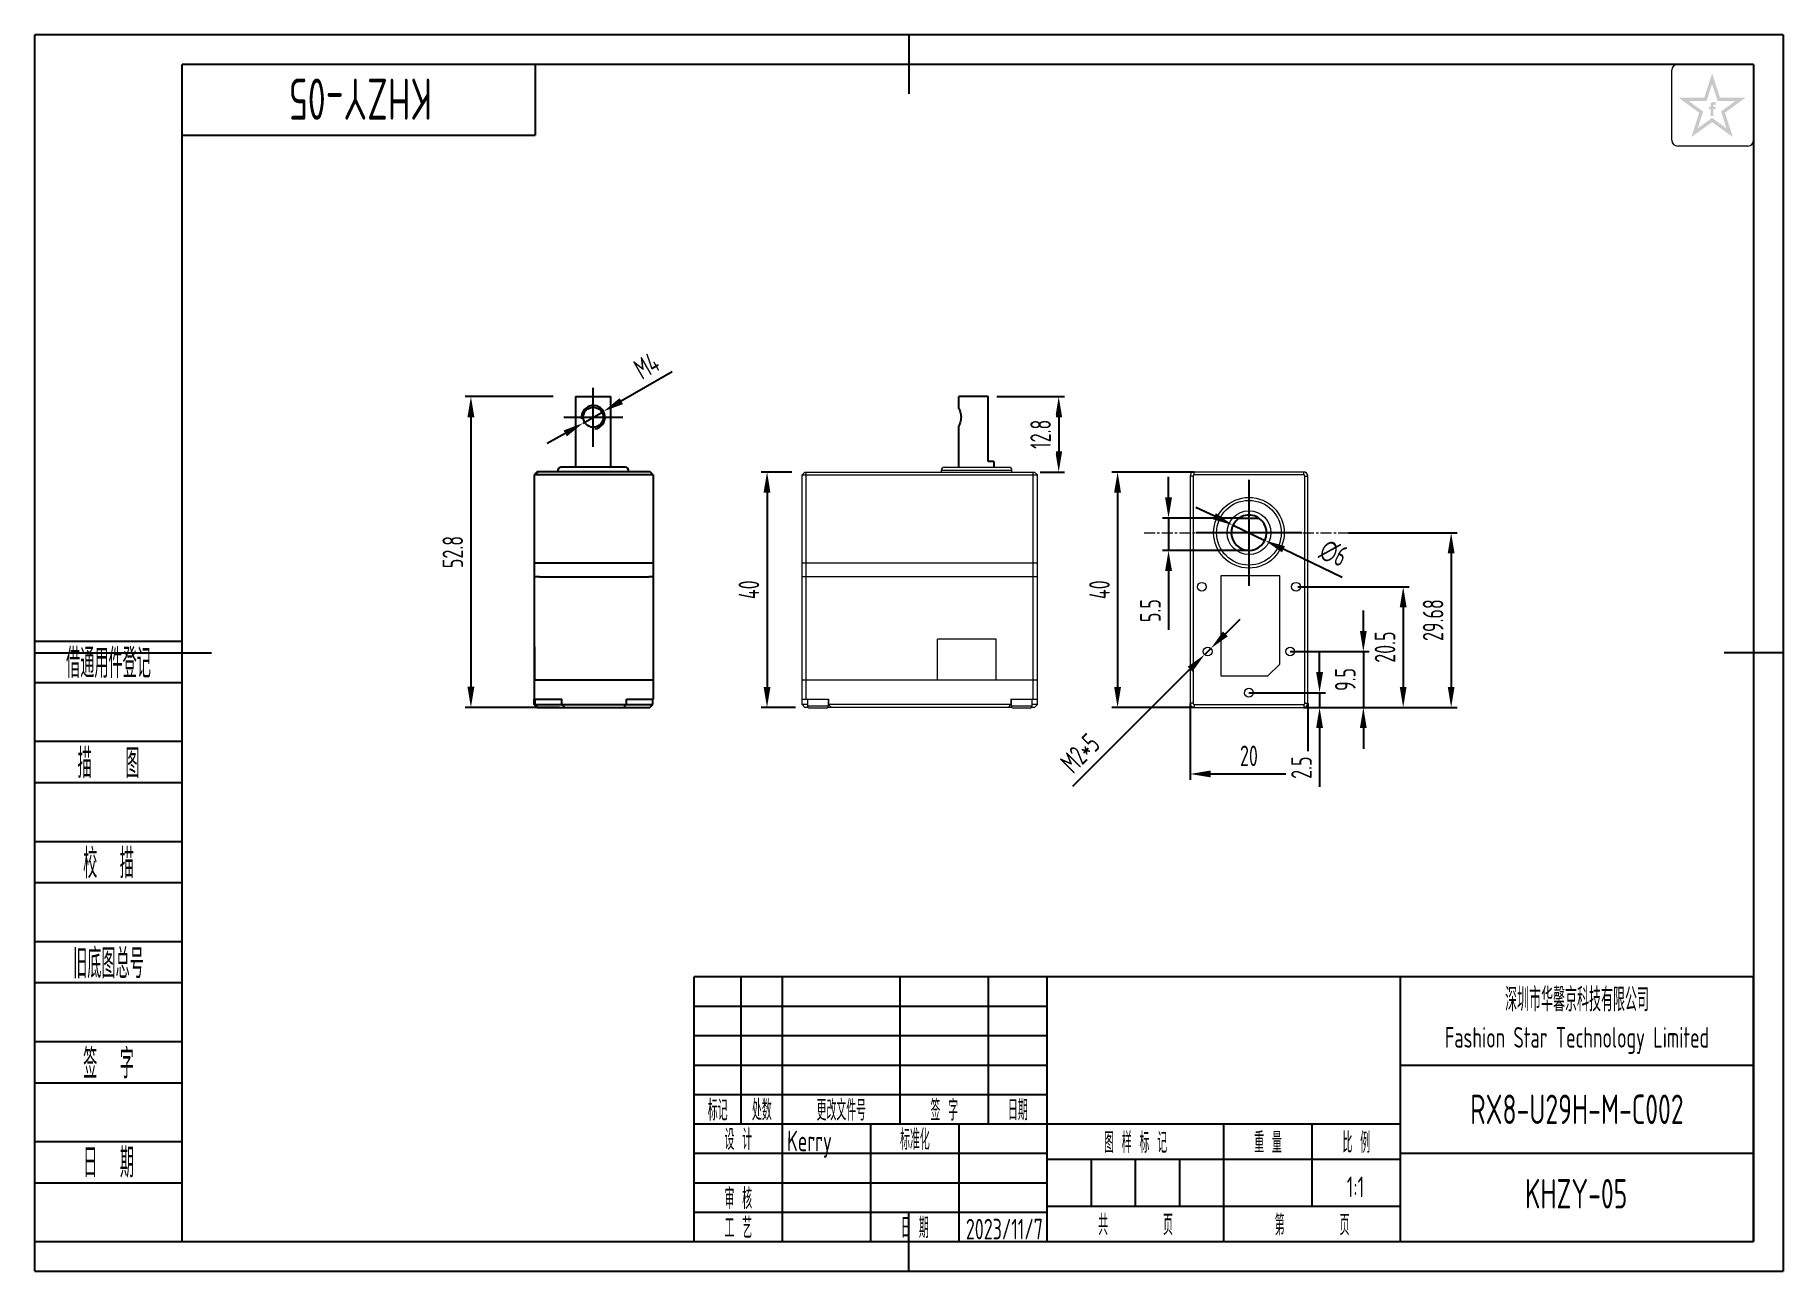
# Model space of a CAD drawing. Header units: inches. Extents: x -281 to 16, y 450 to 660.
import ezdxf
from ezdxf.enums import TextEntityAlignment as Align

# ---------------------------------------------------------------- set-up
doc = ezdxf.new("R2010")
doc.units = ezdxf.units.IN
doc.header["$MEASUREMENT"] = 0
doc.header["$PDMODE"] = 3
doc.header["$PDSIZE"] = 0.3125
doc.linetypes.add('CENTER', pattern=[0.6, 0.375, -0.075, 0.075, -0.075])
doc.linetypes.add('CENTER2', pattern=[28.575, 19.05, -3.175, 3.175, -3.175])
doc.layers.get('0').update_dxf_attribs({"linetype": 'CONTINUOUS'})
doc.layers.get('Defpoints').update_dxf_attribs({"linetype": 'CONTINUOUS'})
for name, color, linetype in [('02___PRT_ALL_AXES', 7, 'CONTINUOUS'), ('1轮廓实线层', 7, 'CONTINUOUS'), ('2细线层', 4, 'CONTINUOUS'), ('3中心线层', 1, 'CENTER2'), ('6文字层', 3, 'CONTINUOUS'), ('7标注层', 4, 'CONTINUOUS'), ('图框层', 7, 'CONTINUOUS')]:
    doc.layers.add(name, color=color, linetype=linetype)
doc.styles.add('PC_TEXTSTYLE', font='ISOCP.SHX', dxfattribs={"width": 0.707, "bigfont": 'GBCBIG.SHX'})
doc.styles.add('PC_TEXTSTYLE4', font='ISOCP.SHX', dxfattribs={"width": 0.707, "bigfont": 'GBCBIG.SHX'})
doc.dimstyles.new('GB_DIAMETER', dxfattribs={"dimtxt": 3.5, "dimasz": 3.5, "dimexe": 1, "dimexo": 0, "dimgap": 1.5, "dimtad": 1, "dimjust": 4, "dimdsep": 46, "dimtxsty": 'PC_TEXTSTYLE', "dimcen": 0, "dimclrd": 256, "dimclrt": 3, "dimadec": 0, "dimazin": 2, "dimtp": 0.1, "dimtm": 0.1, "dimtfac": 0.71, "dimtdec": 3, "dimtmove": 0, "dimatfit": 2, "dimfxl": 1, "dimtfill": 1, "dimarcsym": 0})
doc.dimstyles.new('GB_LINEAR', dxfattribs={"dimtxt": 3.5, "dimasz": 3.5, "dimexe": 1, "dimexo": 0, "dimgap": 1.5, "dimtad": 1, "dimdsep": 46, "dimtxsty": 'PC_TEXTSTYLE', "dimcen": 0, "dimclrd": 256, "dimclrt": 3, "dimadec": 0, "dimazin": 2, "dimtp": 0.1, "dimtm": 0.1, "dimtfac": 0.71, "dimtdec": 3, "dimtmove": 0, "dimatfit": 3, "dimfxl": 1, "dimtfill": 1, "dimarcsym": 0})

# ---------------------------------------------------------------- blocks, each defined once
blk = doc.blocks.new('SW_CENTERMARKSYMBOL_0')
at = {"color": 0, "linetype": 'Continuous', "lineweight": 18}
for p, q in [((0, 2.5), (0, 4)), ((-2.5, 0), (-4, 0)), ((0, 0), (-2.5, 0)), ((0, 0), (0, 2.5)), ((0, 0), (0, -2.5)), ((0, 0), (2.5, 0)), ((2.5, 0), (4, 0)), ((0, -2.5), (0, -4))]:
    blk.add_line(p, q, dxfattribs=at)
blk = doc.blocks.new('*D3')
at = {"layer": '7标注层', "lineweight": -2}
for p, q in [((-172.52, 602.98), (-181.16, 598.02)), ((-187.66, 594.28), (-184.19, 596.27)), ((-190.69, 592.54), (-193.73, 590.79))]:
    blk.add_line(p, q, dxfattribs=at)
at = {"layer": '7标注层'}
for points in [[(-181.45, 598.52), (-180.87, 597.51), (-184.19, 596.27)], [(-190.4, 592.03), (-190.98, 593.04), (-187.66, 594.28)]]:
    blk.add_solid(points, dxfattribs=at)
at = {"layer": 'Defpoints', "color": 0}
for p in [(-187.66, 594.28), (-184.19, 596.27)]:
    blk.add_point(p, dxfattribs=at)
at = {"layer": '7标注层', "color": 3, "insert": (-176.85, 604.04), "char_height": 3.5, "attachment_point": 5, "rotation": 29.8802, "style": 'PC_TEXTSTYLE', "bg_fill": 3, "box_fill_scale": 1.25, "bg_fill_color": 257, "bg_fill_transparency": 0}
blk.add_mtext('M4', dxfattribs=at)
blk = doc.blocks.new('*D5')
at = {"layer": '7标注层', "color": 0, "lineweight": -2}
for p, q in [((-152.18, 585.97), (-157.4, 585.97)), ((-151.54, 545.97), (-157.4, 545.97))]:
    blk.add_line(p, q, dxfattribs=at)
at = {"layer": '7标注层', "lineweight": -2}
blk.add_line((-156.4, 582.47), (-156.4, 549.47), dxfattribs=at)
at = {"layer": '7标注层'}
for points in [[(-155.82, 582.47), (-156.99, 582.47), (-156.4, 585.97)], [(-156.99, 549.47), (-155.82, 549.47), (-156.4, 545.97)]]:
    blk.add_solid(points, dxfattribs=at)
at = {"layer": 'Defpoints', "color": 0}
for p in [(-152.18, 585.97), (-156.4, 545.97), (-151.54, 545.97)]:
    blk.add_point(p, dxfattribs=at)
at = {"layer": '7标注层', "color": 3, "insert": (-159.48, 565.97), "char_height": 3.5, "attachment_point": 5, "rotation": 90, "style": 'PC_TEXTSTYLE', "bg_fill": 3, "box_fill_scale": 1.25, "bg_fill_color": 257, "bg_fill_transparency": 0}
blk.add_mtext('40', dxfattribs=at)
blk = doc.blocks.new('*D6')
at = {"layer": '7标注层', "color": 0, "lineweight": -2}
for p, q in [((-117.37, 598.78), (-105.84, 598.78)), ((-109.98, 585.97), (-105.84, 585.97))]:
    blk.add_line(p, q, dxfattribs=at)
at = {"layer": '7标注层', "lineweight": -2}
blk.add_line((-106.84, 595.28), (-106.84, 589.47), dxfattribs=at)
at = {"layer": '7标注层'}
for points in [[(-106.26, 595.28), (-107.43, 595.28), (-106.84, 598.78)], [(-107.43, 589.47), (-106.26, 589.47), (-106.84, 585.97)]]:
    blk.add_solid(points, dxfattribs=at)
at = {"layer": 'Defpoints', "color": 0}
for p in [(-117.37, 598.78), (-109.98, 585.97), (-106.84, 585.97)]:
    blk.add_point(p, dxfattribs=at)
at = {"layer": '7标注层', "color": 3, "insert": (-109.92, 592.38), "char_height": 3.5, "attachment_point": 5, "rotation": 90, "style": 'PC_TEXTSTYLE', "bg_fill": 3, "box_fill_scale": 1.25, "bg_fill_color": 257, "bg_fill_transparency": 0}
blk.add_mtext('12.8', dxfattribs=at)
blk = doc.blocks.new('*D7')
at = {"layer": '7标注层', "color": 0, "lineweight": -2}
for p, q in [((-192.74, 598.78), (-207.71, 598.78)), ((-191.67, 545.98), (-207.71, 545.98))]:
    blk.add_line(p, q, dxfattribs=at)
at = {"layer": '7标注层', "lineweight": -2}
blk.add_line((-206.71, 595.28), (-206.71, 549.48), dxfattribs=at)
at = {"layer": '7标注层'}
for points in [[(-206.13, 595.28), (-207.3, 595.28), (-206.71, 598.78)], [(-207.3, 549.48), (-206.13, 549.48), (-206.71, 545.98)]]:
    blk.add_solid(points, dxfattribs=at)
at = {"layer": 'Defpoints', "color": 0}
for p in [(-192.74, 598.78), (-206.71, 545.98), (-191.67, 545.98)]:
    blk.add_point(p, dxfattribs=at)
at = {"layer": '7标注层', "color": 3, "insert": (-209.79, 572.38), "char_height": 3.5, "attachment_point": 5, "rotation": 90, "style": 'PC_TEXTSTYLE', "bg_fill": 3, "box_fill_scale": 1.25, "bg_fill_color": 257, "bg_fill_transparency": 0}
blk.add_mtext('52.8', dxfattribs=at)
blk = doc.blocks.new('*D8')
at = {"layer": '7标注层', "color": 0, "lineweight": -2}
for p, q in [((-83.83, 585.97), (-97.84, 585.97)), ((-83.83, 545.97), (-97.84, 545.97))]:
    blk.add_line(p, q, dxfattribs=at)
at = {"layer": '7标注层', "lineweight": -2}
blk.add_line((-96.84, 582.47), (-96.84, 549.47), dxfattribs=at)
at = {"layer": '7标注层'}
for points in [[(-96.26, 582.47), (-97.43, 582.47), (-96.84, 585.97)], [(-97.43, 549.47), (-96.26, 549.47), (-96.84, 545.97)]]:
    blk.add_solid(points, dxfattribs=at)
at = {"layer": 'Defpoints', "color": 0}
for p in [(-83.83, 585.97), (-96.84, 545.97), (-83.83, 545.97)]:
    blk.add_point(p, dxfattribs=at)
at = {"layer": '7标注层', "color": 3, "insert": (-99.92, 565.97), "char_height": 3.5, "attachment_point": 5, "rotation": 90, "style": 'PC_TEXTSTYLE', "bg_fill": 3, "box_fill_scale": 1.25, "bg_fill_color": 257, "bg_fill_transparency": 0}
blk.add_mtext('40', dxfattribs=at)
blk = doc.blocks.new('*D9')
at = {"layer": '7标注层', "color": 0, "lineweight": -2}
for p, q in [((-84.53, 546.67), (-84.53, 533.67)), ((-64.53, 546.67), (-64.53, 533.67))]:
    blk.add_line(p, q, dxfattribs=at)
at = {"layer": '7标注层', "lineweight": -2}
blk.add_line((-81.03, 534.67), (-68.03, 534.67), dxfattribs=at)
at = {"layer": '7标注层'}
for points in [[(-81.03, 535.26), (-81.03, 534.09), (-84.53, 534.67)], [(-68.03, 534.09), (-68.03, 535.26), (-64.53, 534.67)]]:
    blk.add_solid(points, dxfattribs=at)
at = {"layer": 'Defpoints', "color": 0}
for p in [(-84.53, 546.67), (-64.53, 546.67), (-64.53, 534.67)]:
    blk.add_point(p, dxfattribs=at)
at = {"layer": '7标注层', "color": 3, "insert": (-74.53, 537.75), "char_height": 3.5, "attachment_point": 5, "style": 'PC_TEXTSTYLE', "bg_fill": 3, "box_fill_scale": 1.25, "bg_fill_color": 257, "bg_fill_transparency": 0}
blk.add_mtext('20', dxfattribs=at)
blk = doc.blocks.new('*D10')
at = {"layer": '7标注层', "lineweight": -2}
for p, q in [((-80.39, 578.45), (-83.55, 579.96)), ((-77.23, 576.94), (-71.82, 574.35)), ((-58.67, 568.06), (-68.66, 572.84))]:
    blk.add_line(p, q, dxfattribs=at)
at = {"layer": '7标注层'}
for points in [[(-80.64, 577.93), (-80.14, 578.98), (-77.23, 576.94)], [(-68.41, 573.37), (-68.92, 572.32), (-71.82, 574.35)]]:
    blk.add_solid(points, dxfattribs=at)
at = {"layer": 'Defpoints', "color": 0}
for p in [(-77.23, 576.94), (-71.82, 574.35)]:
    blk.add_point(p, dxfattribs=at)
at = {"layer": '7标注层', "color": 3, "insert": (-60.15, 572.18), "char_height": 3.5, "attachment_point": 5, "rotation": 334.4402, "style": 'PC_TEXTSTYLE', "bg_fill": 3, "box_fill_scale": 1.25, "bg_fill_color": 257, "bg_fill_transparency": 0}
blk.add_mtext('∅6', dxfattribs=at)
blk = doc.blocks.new('*D11')
at = {"layer": '7标注层', "lineweight": -2}
for p, q in [((-62.53, 551.97), (-62.53, 555.47)), ((-62.53, 548.47), (-62.53, 545.97)), ((-62.53, 542.47), (-62.53, 532.51))]:
    blk.add_line(p, q, dxfattribs=at)
at = {"layer": '7标注层', "color": 0, "lineweight": -2}
for p, q in [((-74.53, 548.47), (-61.53, 548.47)), ((-65.23, 545.97), (-61.53, 545.97))]:
    blk.add_line(p, q, dxfattribs=at)
at = {"layer": '7标注层'}
for points in [[(-63.11, 551.97), (-61.94, 551.97), (-62.53, 548.47)], [(-61.94, 542.47), (-63.11, 542.47), (-62.53, 545.97)]]:
    blk.add_solid(points, dxfattribs=at)
at = {"layer": 'Defpoints', "color": 0}
for p in [(-74.53, 548.47), (-65.23, 545.97), (-62.53, 545.97)]:
    blk.add_point(p, dxfattribs=at)
at = {"layer": '7标注层', "color": 3, "insert": (-65.6, 535.74), "char_height": 3.5, "attachment_point": 5, "rotation": 90, "style": 'PC_TEXTSTYLE', "bg_fill": 3, "box_fill_scale": 1.25, "bg_fill_color": 257, "bg_fill_transparency": 0}
blk.add_mtext('2.5', dxfattribs=at)
blk = doc.blocks.new('*D12')
at = {"layer": '7标注层', "lineweight": -2}
for p, q in [((-55.09, 558.97), (-55.09, 562.47)), ((-55.09, 555.47), (-55.09, 545.97)), ((-55.09, 542.47), (-55.09, 538.97))]:
    blk.add_line(p, q, dxfattribs=at)
at = {"layer": '7标注层', "color": 0, "lineweight": -2}
for p, q in [((-67.53, 555.47), (-54.09, 555.47)), ((-61.53, 545.97), (-54.09, 545.97))]:
    blk.add_line(p, q, dxfattribs=at)
at = {"layer": '7标注层'}
for points in [[(-55.67, 558.97), (-54.51, 558.97), (-55.09, 555.47)], [(-54.51, 542.47), (-55.67, 542.47), (-55.09, 545.97)]]:
    blk.add_solid(points, dxfattribs=at)
at = {"layer": 'Defpoints', "color": 0}
for p in [(-67.53, 555.47), (-61.53, 545.97), (-55.09, 545.97)]:
    blk.add_point(p, dxfattribs=at)
at = {"layer": '7标注层', "color": 3, "insert": (-58.16, 550.72), "char_height": 3.5, "attachment_point": 5, "rotation": 90, "style": 'PC_TEXTSTYLE', "bg_fill": 3, "box_fill_scale": 1.25, "bg_fill_color": 257, "bg_fill_transparency": 0}
blk.add_mtext('9.5', dxfattribs=at)
blk = doc.blocks.new('*D13')
at = {"layer": '7标注层', "color": 0, "lineweight": -2}
for p, q in [((-66.24, 566.47), (-47.32, 566.47)), ((-54.05, 545.97), (-47.32, 545.97))]:
    blk.add_line(p, q, dxfattribs=at)
at = {"layer": '7标注层', "lineweight": -2}
blk.add_line((-48.32, 562.97), (-48.32, 549.47), dxfattribs=at)
at = {"layer": '7标注层'}
for points in [[(-47.74, 562.97), (-48.9, 562.97), (-48.32, 566.47)], [(-48.9, 549.47), (-47.74, 549.47), (-48.32, 545.97)]]:
    blk.add_solid(points, dxfattribs=at)
at = {"layer": 'Defpoints', "color": 0}
for p in [(-66.24, 566.47), (-54.05, 545.97), (-48.32, 545.97)]:
    blk.add_point(p, dxfattribs=at)
at = {"layer": '7标注层', "color": 3, "insert": (-51.4, 556.22), "char_height": 3.5, "attachment_point": 5, "rotation": 90, "style": 'PC_TEXTSTYLE', "bg_fill": 3, "box_fill_scale": 1.25, "bg_fill_color": 257, "bg_fill_transparency": 0}
blk.add_mtext('20.5', dxfattribs=at)
blk = doc.blocks.new('*D14')
at = {"layer": '7标注层', "color": 0, "lineweight": -2}
for p, q in [((-57.61, 575.65), (-39.17, 575.65)), ((-47.32, 545.97), (-39.17, 545.97))]:
    blk.add_line(p, q, dxfattribs=at)
at = {"layer": '7标注层', "lineweight": -2}
blk.add_line((-40.17, 572.15), (-40.17, 549.47), dxfattribs=at)
at = {"layer": '7标注层'}
for points in [[(-39.59, 572.15), (-40.75, 572.15), (-40.17, 575.65)], [(-40.75, 549.47), (-39.59, 549.47), (-40.17, 545.97)]]:
    blk.add_solid(points, dxfattribs=at)
at = {"layer": 'Defpoints', "color": 0}
for p in [(-57.61, 575.65), (-47.32, 545.97), (-40.17, 545.97)]:
    blk.add_point(p, dxfattribs=at)
at = {"layer": '7标注层', "color": 3, "insert": (-43.24, 560.81), "char_height": 3.5, "attachment_point": 5, "rotation": 90, "style": 'PC_TEXTSTYLE', "bg_fill": 3, "box_fill_scale": 1.25, "bg_fill_color": 257, "bg_fill_transparency": 0}
blk.add_mtext('29.68', dxfattribs=at)
blk = doc.blocks.new('ZwmFrameMain_A4^_^无分区图框^_^landscape')
at = {"layer": '1轮廓实线层'}
for p, q in [((123.5, 205), (123.5, 195)), ((0, 0), (0, 200)), ((267, 200), (0, 200)), ((267, 200), (267, 0)), ((-25, 100), (5, 100)), ((272, 100), (262, 100)), ((123.5, -5), (123.5, 5)), ((0, 0), (267, 0))]:
    blk.add_line(p, q, dxfattribs=at)
at = {"layer": '2细线层'}
for p, q in [((-25, -5), (-25, 205)), ((272, 205), (-25, 205)), ((272, 205), (272, -5)), ((-25, -5), (272, -5))]:
    blk.add_line(p, q, dxfattribs=at)
blk = doc.blocks.new('ZwmFrameMain_标题栏1')
at = {"layer": '1轮廓实线层'}
for p, q in [((-180, 0), (-180, 45)), ((0, 45), (-180, 45)), ((-172, 20), (-172, 45)), ((-165, 20), (-165, 45)), ((-145, 20), (-145, 45)), ((-130, 20), (-130, 45)), ((-120, 0), (-120, 45)), ((0, 0), (0, 45)), ((-60, 30), (0, 30)), ((-180, 20), (-60, 20)), ((-165, 0), (-165, 20)), ((-150, 0), (-150, 20)), ((-135, 0), (-135, 20)), ((-60, 15), (0, 15)), ((-180, 0), (0, 0))]:
    blk.add_line(p, q, dxfattribs=at)
at = {"layer": '1轮廓实线层', "color": 7}
for p, q in [((-60, 0), (-60, 45)), ((-180, 25), (-120, 25))]:
    blk.add_line(p, q, dxfattribs=at)
at = {"layer": '2细线层'}
for p, q in [((-180, 40), (-120, 40)), ((-180, 35), (-120, 35)), ((-180, 30), (-120, 30)), ((-90, 0), (-90, 20)), ((-75, 6), (-75, 20)), ((-180, 15), (-120, 15)), ((-120, 14), (-60, 14)), ((-112.5, 6), (-112.5, 14)), ((-105, 6), (-105, 14)), ((-97.5, 6), (-97.5, 14)), ((-180, 10), (-120, 10)), ((-120, 6), (-60, 6)), ((-180, 5), (-120, 5))]:
    blk.add_line(p, q, dxfattribs=at)
at = {"layer": '6文字层', "style": 'PC_TEXTSTYLE', "width": 0.667}
for s, p in [('标记', (-176, 22.5)), ('处数', (-168.5, 22.5)), (' 更改文件号 ', (-155, 22.5)), (' 签 字 ', (-137.5, 22.5)), (' 日期 ', (-125, 22.5)), (' 设 计 ', (-172.5, 17.51)), (' 标准化 ', (-142.5, 17.51)), (' 图 样 标 记 ', (-105, 17)), (' 重 量 ', (-82.5, 17)), (' 比 例 ', (-67.5, 17)), (' 审 核 ', (-172.5, 7.5)), (' 工 艺 ', (-172.5, 2.5)), (' 日 期 ', (-142.5, 2.5)), ('共       页', (-105, 3)), ('第       页', (-75, 3))]:
    blk.add_text(s, height=3.5, dxfattribs=at).set_placement(p, align=Align.MIDDLE)
at = {"layer": '6文字层', "style": 'PC_TEXTSTYLE', "flags": 8}
for tag, height, width, p, p2 in [('企业名称', 5, 3.445461, (-54.29, 34.82), (-5.27, 34.82)), ('产品名称或材料标记', 7, 1.034456, (-113.46, 28.64), (-66.42, 28.64)), ('图样名称', 5, 3.480264, (-54.79, 19.98), (-5.27, 19.98)), ('标准化', 3.5, 1.756036, (-133.83, 15.37), (-120.75, 15.37)), ('审核', 3.5, 2.723972, (-163.99, 5.37), (-150.63, 5.37)), ('重量', 3.5, 2.448074, (-88.46, 7.54), (-76.55, 7.54)), ('比例', 3.5, 2.367734, (-73.35, 7.54), (-61.93, 7.54)), ('图样代号', 5, 3.489916, (-54.79, 5.63), (-5.52, 5.63)), ('工艺', 3.5, 2.851598, (-164.21, 0.37), (-150.89, 0.37)), ('日期', 3.5, 2.733185, (-133.83, 0.37), (-120.75, 0.37)), ('共几页', 3.5, 0.953151, (-108.58, 1.48), (-101.56, 1.48))]:
    blk.add_attdef(tag, text='', height=height, dxfattribs=dict(at, width=width)).set_placement(p, p2, align=Align.FIT)
at = {"layer": '6文字层', "style": 'PC_TEXTSTYLE', "width": 9.901758, "flags": 8}
blk.add_attdef('设计', text='', height=3.5, rotation=359.5768, dxfattribs=at).set_placement((-164.23, 15.37), (-150.37, 15.27), align=Align.FIT)
at = {"layer": '6文字层', "color": 3, "style": 'PC_TEXTSTYLE', "width": 0.96618, "flags": 8}
blk.add_attdef('第几页', text='', height=3.5, dxfattribs=at).set_placement((-78.29, 1.5), (-71.16, 1.5), align=Align.FIT)
at = {"layer": '6文字层', "color": 0, "style": 'PC_TEXTSTYLE', "width": 0.715273, "flags": 8}
blk.add_attdef('图纸张数', text='', height=3.5, dxfattribs=at).set_placement((-2.66, -3.87), (4.46, -3.87), align=Align.FIT)
blk = doc.blocks.new('ZwmFrameMain_图样代号')
at = {"layer": '2细线层', "linetype": 'Continuous'}
for p in [(60, 0), (0, -12)]:
    blk.add_line(p, (60, -12), dxfattribs=at)
at = {"layer": '6文字层', "style": 'PC_TEXTSTYLE', "width": 2.827942}
blk.add_attdef('图样代号', text='', height=7, rotation=180, dxfattribs=at).set_placement((58.24, -2.4), (2.35, -2.4), align=Align.FIT)
blk = doc.blocks.new('ZwmFrameMain_附加栏')
at = {"layer": '2细线层'}
for p, q in [((-25, 102), (0, 102)), ((-25, 95), (0, 95)), ((-25, 85), (0, 85)), ((-25, 78), (0, 78)), ((-25, 68), (0, 68)), ((-25, 61), (0, 61)), ((-25, 51), (0, 51)), ((-25, 44), (0, 44)), ((-25, 34), (0, 34)), ((-25, 27), (0, 27)), ((-25, 17), (0, 17)), ((-25, 10), (0, 10)), ((-25, 0), (0, 0))]:
    blk.add_line(p, q, dxfattribs=at)
at = {"layer": '6文字层', "color": 3, "style": 'PC_TEXTSTYLE'}
for s, width, p in [('借通用件登记', 0.667, (-12.5, 98.5)), ('描   图', 0.6667, (-12.5, 81.5)), ('校  描', 0.667, (-12.5, 64.5)), ('旧底图总号', 0.667, (-12.5, 47.5)), ('签  字', 0.667, (-12.5, 30.5)), ('日  期', 0.667, (-12.49, 13.6))]:
    blk.add_text(s, height=5, dxfattribs=dict(at, width=width)).set_placement(p, align=Align.MIDDLE)
at = {"layer": '6文字层', "style": 'PC_TEXTSTYLE'}
for tag, width, p, p2 in [('借通用件登记', 0.671328, (-23.44, 86.36), (-1.25, 86.36)), ('描图', 2.120922, (-23.44, 69.36), (-1.25, 69.36)), ('校图', 2.149976, (-23.75, 52.06), (-1.25, 52.06)), ('旧底图总号', 0.761452, (-22.84, 35.67), (-1.86, 35.67)), ('签字', 2.026939, (-23.14, 18.37), (-1.56, 18.37)), ('日期', 1.89999, (-22.84, 1.37), (-2.17, 1.37))]:
    blk.add_attdef(tag, text='', height=5, dxfattribs=dict(at, width=width)).set_placement(p, p2, align=Align.FIT)
blk = doc.blocks.new('*D19')
at = {"layer": '7标注层', "lineweight": -2}
for p, q in [((-88.19, 581.65), (-88.19, 585.15)), ((-88.19, 578.15), (-88.19, 572.65)), ((-88.19, 569.15), (-88.19, 559.18))]:
    blk.add_line(p, q, dxfattribs=at)
at = {"layer": '7标注层', "color": 0, "lineweight": -2}
for p, q in [((-76.19, 578.15), (-89.19, 578.15)), ((-74.53, 572.65), (-89.19, 572.65))]:
    blk.add_line(p, q, dxfattribs=at)
at = {"layer": '7标注层'}
for points in [[(-88.77, 581.65), (-87.6, 581.65), (-88.19, 578.15)], [(-87.6, 569.15), (-88.77, 569.15), (-88.19, 572.65)]]:
    blk.add_solid(points, dxfattribs=at)
at = {"layer": 'Defpoints', "color": 0}
for p in [(-76.19, 578.15), (-88.19, 572.65), (-74.53, 572.65)]:
    blk.add_point(p, dxfattribs=at)
at = {"layer": '7标注层', "color": 3, "insert": (-91.26, 562.42), "char_height": 3.5, "attachment_point": 5, "rotation": 90, "style": 'PC_TEXTSTYLE', "bg_fill": 3, "box_fill_scale": 1.25, "bg_fill_color": 257, "bg_fill_transparency": 0}
blk.add_mtext('5.5', dxfattribs=at)
blk = doc.blocks.new('*D20')
at = {"layer": '7标注层', "lineweight": -2}
for p, q in [((-78.52, 558.48), (-76.04, 560.95)), ((-81, 556), (-82.06, 554.94)), ((-104.47, 532.59), (-84.54, 552.47))]:
    blk.add_line(p, q, dxfattribs=at)
at = {"layer": '7标注层'}
for points in [[(-78.93, 558.89), (-78.11, 558.06), (-81, 556)], [(-84.12, 552.06), (-84.95, 552.89), (-82.06, 554.94)]]:
    blk.add_solid(points, dxfattribs=at)
at = {"layer": 'Defpoints', "color": 0}
for p in [(-81, 556), (-82.06, 554.94)]:
    blk.add_point(p, dxfattribs=at)
at = {"layer": '7标注层', "color": 3, "insert": (-103.21, 538.19), "char_height": 3.5, "attachment_point": 5, "rotation": 44.9257, "style": 'PC_TEXTSTYLE', "bg_fill": 3, "box_fill_scale": 1.25, "bg_fill_color": 257, "bg_fill_transparency": 0}
blk.add_mtext('M2*5', dxfattribs=at)

msp = doc.modelspace()

# ---------------------------------------------------------------- hatches: boundary and pattern name
at = {"layer": '6文字层', "lineweight": 5}
h = msp.add_hatch(color=2, dxfattribs=at)
edge = h.paths.add_edge_path(flags=0)
edge.add_line((4.39, 647.642), (4.786, 647.642))
edge.add_line((4.786, 647.642), (4.786, 648.068))
edge.add_line((4.786, 648.068), (4.394, 648.068))
edge.add_line((4.394, 648.068), (4.394, 648.277))
edge.add_spline(control_points=[(4.394, 648.277), (4.394, 648.301), (4.393, 648.398), (4.582, 648.368), (4.7, 648.35), (4.767, 648.333), (4.795, 648.326)], knot_values=[0, 0, 0, 0, 1.4943482, 5.8188355, 8.4876202, 10.3632598, 10.3632598, 10.3632598, 10.3632598], degree=3, periodic=0)
edge.add_line((4.795, 648.326), (4.795, 648.762))
edge.add_spline(control_points=[(4.795, 648.762), (4.723, 648.779), (4.55, 648.82), (4.302, 648.842), (4.073, 648.738), (3.957, 648.593), (3.938, 648.483), (3.933, 648.452)], knot_values=[0, 0, 0, 0, 4.9341397, 11.9452686, 16.0265909, 21.3569295, 23.4510995, 23.4510995, 23.4510995, 23.4510995], degree=3, periodic=0)
edge.add_line((3.933, 648.452), (3.933, 648.068))
edge.add_line((3.933, 648.068), (3.646, 648.068))
edge.add_line((3.646, 648.068), (3.646, 647.642))
edge.add_line((3.646, 647.642), (3.935, 647.642))
edge.add_line((3.935, 647.642), (3.935, 646.452))
edge.add_line((3.935, 646.452), (4.39, 646.452))
edge.add_line((4.39, 646.452), (4.39, 647.642))
h.paths.add_polyline_path([(9.846, 649.556), (5.506, 649.556), (4.166, 653.697), (2.826, 649.556), (-1.514, 649.556), (1.98, 647.009), (0.64, 642.88), (4.166, 645.404), (7.692, 642.88), (6.352, 647.009)])
h.paths.add_polyline_path([(5.679, 647.22), (6.612, 644.347), (4.166, 646.137), (1.72, 644.347), (2.652, 647.22), (0.199, 649.009), (3.23, 649.009), (4.166, 651.897), (5.101, 649.009), (8.133, 649.009)], flags=16)

# ---------------------------------------------------------------- linework, layer by layer
at = {"color": 7, "linetype": 'Continuous', "lineweight": 25}
for p, q in [((-188.925, 598.777), (-188.925, 586.777)), ((-188.925, 598.777), (-182.925, 598.777)), ((-182.925, 586.777), (-182.925, 598.777)), ((-123.842, 596.757), (-123.842, 598.777)), ((-118.842, 598.777), (-123.842, 598.777)), ((-118.842, 587.777), (-118.842, 598.777)), ((-123.842, 586.777), (-123.842, 593.789)), ((-195.483, 585.977), (-195.986, 585.474)), ((-195.774, 585.477), (-195.983, 585.477)), ((-195.983, 585.477), (-195.983, 570.477)), ((-195.774, 585.477), (-195.274, 585.977)), ((-195.274, 585.977), (-195.483, 585.977)), ((-195.073, 585.977), (-195.274, 585.977)), ((-176.473, 585.977), (-195.073, 585.977)), ((-176.47, 585.477), (-195.07, 585.477)), ((-191.931, 586.277), (-191.931, 585.977)), ((-185.901, 586.777), (-191.431, 586.777)), ((-180.431, 586.777), (-185.901, 586.777)), ((-179.931, 585.977), (-179.931, 586.277)), ((-176.274, 585.977), (-176.473, 585.977)), ((-175.772, 585.474), (-176.274, 585.977)), ((-175.774, 585.477), (-175.774, 570.477)), ((-117.842, 587.777), (-118.842, 587.777)), ((-117.842, 587.777), (-117.842, 586.777)), ((-76.186, 578.149), (-72.869, 578.149)), ((-195.983, 570.477), (-195.983, 568.177)), ((-195.774, 570.477), (-195.983, 570.477)), ((-195.07, 570.477), (-195.774, 570.477)), ((-176.47, 570.477), (-195.07, 570.477)), ((-175.774, 570.477), (-176.47, 570.477)), ((-175.774, 570.477), (-175.774, 568.177)), ((-195.983, 568.177), (-195.983, 550.677)), ((-195.774, 568.177), (-195.983, 568.177)), ((-195.07, 568.177), (-195.774, 568.177)), ((-195.07, 568.177), (-176.47, 568.177)), ((-175.774, 568.177), (-176.47, 568.177)), ((-175.774, 568.177), (-175.774, 550.677)), ((-195.895, 556.277), (-195.949, 556.277)), ((-195.949, 556.277), (-195.949, 550.677)), ((-195.895, 556.277), (-195.895, 550.677)), ((-195.983, 550.677), (-195.949, 550.677)), ((-195.983, 550.677), (-195.983, 547.377)), ((-195.774, 550.677), (-195.983, 550.677)), ((-195.895, 550.677), (-195.774, 550.677)), ((-195.774, 550.677), (-195.07, 550.677)), ((-195.07, 550.677), (-176.47, 550.677)), ((-176.47, 550.677), (-175.774, 550.677)), ((-175.774, 550.677), (-175.774, 547.377)), ((-195.983, 547.377), (-195.963, 547.377)), ((-195.963, 546.477), (-195.963, 547.377)), ((-195.795, 546.477), (-195.795, 547.377)), ((-195.795, 547.377), (-195.774, 547.377)), ((-195.774, 547.377), (-195.07, 547.377)), ((-195.07, 547.377), (-191.27, 547.377)), ((-191.27, 546.477), (-191.27, 547.377)), ((-180.27, 547.377), (-176.47, 547.377)), ((-180.27, 546.477), (-180.27, 547.377)), ((-176.47, 547.377), (-175.774, 547.377)), ((-175.795, 546.477), (-175.795, 547.377)), ((-195.963, 546.477), (-195.795, 546.477)), ((-195.46, 545.977), (-195.963, 546.477)), ((-195.795, 546.477), (-195.297, 545.977)), ((-195.795, 546.477), (-193.795, 546.477)), ((-195.46, 545.977), (-195.297, 545.977)), ((-195.297, 545.977), (-193.797, 545.977)), ((-191.281, 546.477), (-191.27, 546.477)), ((-191.27, 546.477), (-180.27, 546.477)), ((-190.773, 545.977), (-191.27, 546.477)), ((-190.781, 545.977), (-190.773, 545.977)), ((-190.773, 545.977), (-180.773, 545.977)), ((-180.27, 546.477), (-180.773, 545.977)), ((-177.798, 545.977), (-176.298, 545.977)), ((-177.795, 546.477), (-175.795, 546.477)), ((-176.298, 545.977), (-175.795, 546.477))]:
    msp.add_line(p, q, dxfattribs=at)
at = {"color": 7, "lineweight": 0}
for p, q in [((-149.958, 585.974), (-150.458, 585.474)), ((-150.458, 585.474), (-110.458, 585.474)), ((-150.458, 546.474), (-150.458, 585.474)), ((-149.958, 585.974), (-110.958, 585.974)), ((-149.758, 547.374), (-149.758, 585.974)), ((-126.783, 586.274), (-114.783, 586.274)), ((-126.783, 585.974), (-126.783, 586.274)), ((-126.283, 586.774), (-115.283, 586.774)), ((-114.783, 585.974), (-114.783, 586.274)), ((-111.158, 547.374), (-111.158, 585.974)), ((-110.958, 585.974), (-110.458, 585.474)), ((-110.458, 546.474), (-110.458, 585.474)), ((-84.027, 585.274), (-84.527, 585.274)), ((-84.527, 585.274), (-84.527, 546.674)), ((-84.027, 585.274), (-84.027, 546.674)), ((-65.227, 585.974), (-83.827, 585.974)), ((-83.827, 585.474), (-83.827, 585.974)), ((-65.227, 585.474), (-83.827, 585.474)), ((-65.227, 585.474), (-65.227, 585.974)), ((-65.027, 585.274), (-64.527, 585.274)), ((-65.027, 546.674), (-65.027, 585.274)), ((-64.527, 546.674), (-64.527, 585.274)), ((-110.458, 570.474), (-150.458, 570.474)), ((-110.458, 568.174), (-150.458, 568.174)), ((-127.461, 556.274), (-127.461, 557.574)), ((-117.461, 557.574), (-127.461, 557.574)), ((-127.461, 550.674), (-127.461, 556.274)), ((-117.461, 556.274), (-117.461, 557.574)), ((-117.461, 550.674), (-117.461, 556.274)), ((-150.458, 550.674), (-110.458, 550.674)), ((-150.458, 547.374), (-145.958, 547.374)), ((-145.958, 547.374), (-145.958, 546.474)), ((-114.958, 547.374), (-114.958, 546.474)), ((-114.958, 547.374), (-110.458, 547.374)), ((-84.027, 546.674), (-84.527, 546.674)), ((-65.027, 546.674), (-64.527, 546.674)), ((-149.508, 546.474), (-150.458, 546.474)), ((-149.958, 545.974), (-150.458, 546.474)), ((-149.427, 545.974), (-149.958, 545.974)), ((-146.008, 546.174), (-149.508, 546.174)), ((-146.308, 545.874), (-149.208, 545.874)), ((-114.827, 545.974), (-146.089, 545.974)), ((-114.908, 546.474), (-146.008, 546.474)), ((-145.958, 546.474), (-145.458, 545.974)), ((-115.458, 545.974), (-114.958, 546.474)), ((-111.408, 546.174), (-114.908, 546.174)), ((-111.708, 545.874), (-114.608, 545.874)), ((-110.958, 545.974), (-111.489, 545.974)), ((-110.458, 546.474), (-111.408, 546.474)), ((-110.458, 546.474), (-110.958, 545.974)), ((-83.827, 546.474), (-83.827, 545.974)), ((-83.827, 546.474), (-65.227, 546.474)), ((-83.827, 545.974), (-65.227, 545.974)), ((-65.227, 546.474), (-65.227, 545.974))]:
    msp.add_line(p, q, dxfattribs=at)
at = {"color": 7, "linetype": 'Continuous', "lineweight": 0}
for p, q in [((-79.305, 568.341), (-79.305, 551.341)), ((-69.305, 568.341), (-79.305, 568.341)), ((-69.305, 553.341), (-69.305, 568.341)), ((-69.305, 553.341), (-71.305, 551.341)), ((-79.305, 551.341), (-71.305, 551.341))]:
    msp.add_line(p, q, dxfattribs=at)
msp.add_circle((-185.925, 595.277), 1.7)
at = {"color": 7, "lineweight": 0}
for centre, radius in [((-74.527, 575.649), 6), ((-74.527, 575.649), 5.5), ((-74.527, 575.649), 3.719), ((-82.527, 566.474), 0.75), ((-66.527, 566.474), 0.75), ((-81.527, 555.474), 0.75), ((-67.527, 555.474), 0.75), ((-74.527, 548.474), 0.75)]:
    msp.add_circle(centre, radius, dxfattribs=at)
at = {"color": 7, "linetype": 'Continuous', "lineweight": 25}
for centre, radius, start, end in [((-191.431, 586.277), 0.5, 90, 180), ((-180.431, 586.277), 0.5, 0, 90), ((-74.527, 575.649), 3, 138.18969, 41.81031), ((-74.527, 575.649), 3, 41.81031, 138.18969)]:
    msp.add_arc(centre, radius, start, end, dxfattribs=at)
at = {"color": 7, "lineweight": 0}
for centre, radius, start, end in [((-126.283, 586.274), 0.5, 90, 180), ((-115.283, 586.274), 0.5, 0, 90), ((-83.827, 585.274), 0.7, 90, 180), ((-83.827, 585.274), 0.2, 90, 180), ((-65.227, 585.274), 0.7, 0, 90), ((-65.227, 585.274), 0.2, 0, 90), ((-83.827, 546.674), 0.7, 180, 270), ((-83.827, 546.674), 0.2, 180, 270), ((-65.227, 546.674), 0.2, 270, 0), ((-65.227, 546.674), 0.7, 270, 0), ((-149.208, 546.174), 0.3, 180, 270), ((-146.308, 546.174), 0.3, 270, 0), ((-114.608, 546.174), 0.3, 180, 270), ((-111.708, 546.174), 0.3, 270, 0)]:
    msp.add_arc(centre, radius, start, end, dxfattribs=at)
at = {"color": 7, "linetype": 'Continuous', "lineweight": 25}
for points, knots in [([(-123.833, 596.757), (-123.835, 596.762), (-123.842, 596.776), (-123.777, 596.644), (-123.661, 596.383), (-123.524, 595.986), (-123.448, 595.585), (-123.442, 595.342), (-123.441, 595.277)], [0, 0, 0, 0, 0.0896251, 0.2791734, 0.4769546, 0.6944696, 0.9183125, 1, 1, 1, 1]), ([(-123.441, 595.277), (-123.449, 595.12), (-123.466, 594.808), (-123.583, 594.384), (-123.716, 594.038), (-123.826, 593.81), (-123.833, 593.795), (-123.836, 593.789)], [0, 0, 0, 0, 0.19592909, 0.39120576, 0.60262312, 0.8280407, 1, 1, 1, 1]), ([(-195.07, 585.477), (-195.253, 585.477), (-195.436, 585.477), (-195.697, 585.477), (-195.773, 585.477), (-195.774, 585.477)], [0, 0, 0, 0, 0.5, 0.5, 1, 1, 1, 1]), ([(-175.774, 585.477), (-175.773, 585.477), (-175.848, 585.477), (-176.105, 585.477), (-176.287, 585.477), (-176.47, 585.477)], [0, 0, 0, 0, 0.5, 0.5, 1, 1, 1, 1]), ([(-193.797, 545.977), (-193.405, 545.977), (-193.012, 545.977), (-192.284, 545.977), (-191.95, 545.977), (-191.392, 545.977), (-191.168, 545.977), (-190.863, 545.977), (-190.783, 545.977), (-190.781, 545.977)], [0, 0, 0, 0, 0.25, 0.25, 0.5, 0.5, 0.75, 0.75, 1, 1, 1, 1]), ([(-193.795, 546.477), (-193.467, 546.477), (-193.14, 546.477), (-192.534, 546.477), (-192.256, 546.477), (-191.79, 546.477), (-191.603, 546.477), (-191.35, 546.477), (-191.283, 546.477), (-191.281, 546.477)], [0, 0, 0, 0, 0.25, 0.25, 0.5, 0.5, 0.75, 0.75, 1, 1, 1, 1]), ([(-180.781, 545.977), (-180.783, 545.977), (-180.707, 545.977), (-180.411, 545.977), (-180.19, 545.977), (-179.638, 545.977), (-179.306, 545.977), (-178.582, 545.977), (-178.19, 545.977), (-177.798, 545.977)], [0, 0, 0, 0, 0.25, 0.25, 0.5, 0.5, 0.75, 0.75, 1, 1, 1, 1]), ([(-180.281, 546.477), (-180.283, 546.477), (-180.22, 546.477), (-179.973, 546.477), (-179.789, 546.477), (-179.328, 546.477), (-179.052, 546.477), (-178.449, 546.477), (-178.122, 546.477), (-177.795, 546.477)], [0, 0, 0, 0, 0.25, 0.25, 0.5, 0.5, 0.75, 0.75, 1, 1, 1, 1])]:
    msp.add_open_spline(points, degree=3, knots=knots, dxfattribs=at)
at = {"layer": '02___PRT_ALL_AXES', "color": 7, "lineweight": 0}
for p, q in [((-149.508, 547.374), (-149.508, 546.174)), ((-146.008, 547.374), (-146.008, 546.174)), ((-114.908, 547.374), (-114.908, 546.174)), ((-111.408, 547.374), (-111.408, 546.174))]:
    msp.add_line(p, q, dxfattribs=at)
at = {"layer": '2细线层'}
msp.add_arc((-185.925, 595.277), 2, 277, 187, dxfattribs=at)
at = {"layer": '3中心线层'}
for p, q in [((-185.925, 590.277), (-185.925, 600.277)), ((-190.925, 595.277), (-180.925, 595.277))]:
    msp.add_line(p, q, dxfattribs=at)
at = {"layer": '6文字层', "color": 212, "lineweight": 5}
for p, q in [((-2.672, 642.341), (-2.672, 654.226)), ((-1.675, 655.224), (11.218, 655.224)), ((11.218, 655.224), (11.218, 642.341)), ((10.221, 641.343), (-1.675, 641.343))]:
    msp.add_line(p, q, dxfattribs=at)
for centre, start, end in [((-1.675, 654.226), 90, 180), ((-1.675, 642.341), 180, 270), ((10.221, 642.341), 270, 0)]:
    msp.add_arc(centre, 0.997, start, end, dxfattribs=at)

# ---------------------------------------------------------------- block references
at = {"color": 7, "linetype": 'Continuous', "lineweight": 18, "rotation": 90}
msp.add_blockref('SW_CENTERMARKSYMBOL_0', (-185.925, 595.277), dxfattribs=at)
at = {"layer": '图框层'}
ref = msp.add_blockref('ZwmFrameMain_图样代号', (-255.782, 655.224), dxfattribs=at)
ref.add_attrib('图样代号', 'KHZY-05', dxfattribs={"layer": '6文字层', "height": 7, "rotation": 180, "style": 'PC_TEXTSTYLE', "width": 0.707}).set_placement((-225.489, 652.82), align=Align.CENTER)
msp.add_blockref('ZwmFrameMain_附加栏', (-255.782, 455.224), dxfattribs=at)
ref = msp.add_blockref('ZwmFrameMain_标题栏1', (11.218, 455.224), dxfattribs=at)
ref.add_attrib('设计', 'Kerry', (-153.01, 470.595), dxfattribs={"layer": '6文字层', "height": 3.5, "rotation": 359.57685, "style": 'PC_TEXTSTYLE', "width": 0.707})
ref.add_attrib('日期', '2023/11/7', dxfattribs={"layer": '6文字层', "height": 3.5, "style": 'PC_TEXTSTYLE', "width": 0.650093}).set_placement((-122.617, 455.595), (-109.534, 455.595), align=Align.FIT)
ref.add_attrib('图样名称', 'RX8-U29H-M-C002', dxfattribs={"layer": '6文字层', "height": 5, "style": 'PC_TEXTSTYLE', "width": 0.707}).set_placement((-18.808, 475.201), align=Align.CENTER)
ref.add_attrib('图样代号', 'KHZY-05', dxfattribs={"layer": '6文字层', "height": 5, "style": 'PC_TEXTSTYLE', "width": 0.707}).set_placement((-18.932, 460.854), align=Align.CENTER)
ref.add_attrib('比例', '1:1', dxfattribs={"layer": '6文字层', "height": 3.5, "style": 'PC_TEXTSTYLE', "width": 0.707}).set_placement((-56.423, 462.766), align=Align.CENTER)

# ---------------------------------------------------------------- texts
at = {"layer": '6文字层', "insert": (-18.782, 492.724), "char_height": 3.5, "width": 60, "attachment_point": 5, "style": 'PC_TEXTSTYLE4'}
msp.add_mtext('{\\H1.142857x;深圳市华馨京科技有限公司}\\P\\pxsm1,qc;Fashion Star Technology Limited', dxfattribs=at)

# ---------------------------------------------------------------- next in the draw order: dimensions: what is measured, and where the dimension line sits
at = {"layer": '7标注层'}
dim = msp.add_diameter_dim_2p(p1=(-187.659, 594.28), p2=(-184.19, 596.273), text='M<>', dimstyle='GB_DIAMETER', override={"dimscale": 1, "dimgap": 1.5, "dimtad": 1, "dimjust": 4, "dimtih": 0, "dimtoh": 0, "dimdec": 2, "dimlfac": 1, "dimpost": '<>', "dimcen": 0, "dimse1": 0, "dimse2": 0, "dimsd1": 0, "dimsd2": 0, "dimtix": 0, "dimtofl": 1, "dimatfit": 0, "dimtvp": 0.1}, dxfattribs=at)
dim.commit()
dim.dimension.update_dxf_attribs({"geometry": '*D3', "text_midpoint": (-179.701, 598.852), "dimtype": 163})
for base, p1, p2, picture, middle in [((-106.842, 585.974), (-117.372, 598.777), (-109.979, 585.974), '*D6', (-109.917, 592.375)), ((-156.402, 545.974), (-152.182, 585.974), (-151.537, 545.974), '*D5', (-159.479, 565.974)), ((-96.842, 545.974), (-83.827, 585.974), (-83.827, 545.974), '*D8', (-99.919, 565.974))]:
    dim = msp.add_linear_dim(base=base, p1=p1, p2=p2, angle=90, dimstyle='GB_LINEAR', override={"dimscale": 1, "dimgap": 1.5, "dimtad": 1, "dimjust": 0, "dimdec": 2, "dimlfac": 1, "dimse1": 0, "dimse2": 0, "dimsd1": 0, "dimsd2": 0, "dimclrd": 256, "dimclre": 0, "dimtofl": 1, "dimtvp": 0.1}, dxfattribs=at)
    dim.commit()
    dim.dimension.update_dxf_attribs({"geometry": picture, "text_midpoint": middle})

# ---------------------------------------------------------------- next in the draw order: dimensions: what is measured, and where the dimension line sits
dim = msp.add_linear_dim(base=(-206.715, 545.977), p1=(-192.743, 598.777), p2=(-191.671, 545.977), angle=90, dimstyle='GB_LINEAR', override={"dimscale": 1, "dimgap": 1.5, "dimtad": 1, "dimjust": 0, "dimdec": 2, "dimlfac": 1, "dimse1": 0, "dimse2": 0, "dimsd1": 0, "dimsd2": 0, "dimclrd": 256, "dimclre": 0, "dimtofl": 1, "dimtvp": 0.1}, dxfattribs=at)
dim.commit()
dim.dimension.update_dxf_attribs({"geometry": '*D7', "text_midpoint": (-209.79, 572.377)})
dim = msp.add_diameter_dim_2p(p1=(-77.234, 576.944), p2=(-71.821, 574.355), dimstyle='GB_DIAMETER', override={"dimscale": 1, "dimgap": 1.5, "dimtad": 1, "dimjust": 4, "dimtih": 0, "dimtoh": 0, "dimdec": 2, "dimlfac": 1, "dimse1": 0, "dimse2": 0, "dimsd1": 0, "dimsd2": 0, "dimtix": 0, "dimtofl": 1, "dimatfit": 0, "dimtvp": 0.1}, dxfattribs=at)
dim.commit()
dim.dimension.update_dxf_attribs({"geometry": '*D10', "text_midpoint": (-61.473, 569.406), "dimtype": 163})
dim = msp.add_linear_dim(base=(-64.527, 534.674), p1=(-84.527, 546.674), p2=(-64.527, 546.674), dimstyle='GB_LINEAR', override={"dimscale": 1, "dimgap": 1.5, "dimtad": 1, "dimjust": 0, "dimdec": 2, "dimlfac": 1, "dimse1": 0, "dimse2": 0, "dimsd1": 0, "dimsd2": 0, "dimclrd": 256, "dimclre": 0, "dimtofl": 1, "dimtvp": 0.1}, dxfattribs=at)
dim.commit()
dim.dimension.update_dxf_attribs({"geometry": '*D9', "text_midpoint": (-74.527, 537.751)})

# ---------------------------------------------------------------- next in the draw order: linework, layer by layer
at = {"color": 1, "linetype": 'CENTER', "lineweight": 0, "ltscale": 5}
msp.add_line((-92.348, 575.649), (-57.612, 575.649), dxfattribs=at)
at = {"layer": '3中心线层'}
for p, q in [((-74.527, 584.649), (-74.527, 566.649)), ((-65.527, 575.649), (-83.527, 575.649))]:
    msp.add_line(p, q, dxfattribs=at)

# ---------------------------------------------------------------- next in the draw order: dimensions: what is measured, and where the dimension line sits
at = {"layer": '7标注层'}
dim = msp.add_linear_dim(base=(-62.527, 545.974), p1=(-74.527, 548.474), p2=(-65.227, 545.974), angle=90, dimstyle='GB_LINEAR', override={"dimscale": 1, "dimgap": 1.5, "dimtad": 1, "dimjust": 0, "dimdec": 2, "dimlfac": 1, "dimse1": 0, "dimse2": 0, "dimsd1": 0, "dimsd2": 0, "dimclrd": 256, "dimclre": 0, "dimtofl": 1, "dimtvp": 0.1}, dxfattribs=at)
dim.commit()
dim.dimension.update_dxf_attribs({"geometry": '*D11', "text_midpoint": (-65.602, 535.742)})

# ---------------------------------------------------------------- next in the draw order: dimensions: what is measured, and where the dimension line sits
dim = msp.add_linear_dim(base=(-55.089, 545.974), p1=(-67.527, 555.474), p2=(-61.527, 545.974), angle=90, dimstyle='GB_LINEAR', override={"dimscale": 1, "dimgap": 1.5, "dimtad": 1, "dimjust": 0, "dimdec": 2, "dimlfac": 1, "dimse1": 0, "dimse2": 0, "dimsd1": 0, "dimsd2": 0, "dimclrd": 256, "dimclre": 0, "dimtofl": 1, "dimtvp": 0.1}, dxfattribs=at)
dim.commit()
dim.dimension.update_dxf_attribs({"geometry": '*D12', "text_midpoint": (-58.165, 550.724)})

# ---------------------------------------------------------------- next in the draw order: dimensions: what is measured, and where the dimension line sits
dim = msp.add_linear_dim(base=(-48.32, 545.974), p1=(-66.239, 566.474), p2=(-54.045, 545.974), angle=90, dimstyle='GB_LINEAR', override={"dimscale": 1, "dimgap": 1.5, "dimtad": 1, "dimjust": 0, "dimdec": 2, "dimlfac": 1, "dimse1": 0, "dimse2": 0, "dimsd1": 0, "dimsd2": 0, "dimclrd": 256, "dimclre": 0, "dimtofl": 1, "dimtvp": 0.1}, dxfattribs=at)
dim.commit()
dim.dimension.update_dxf_attribs({"geometry": '*D13', "text_midpoint": (-51.396, 556.224)})

# ---------------------------------------------------------------- next in the draw order: dimensions: what is measured, and where the dimension line sits
dim = msp.add_linear_dim(base=(-40.168988799, 545.974162768), p1=(-57.611874044, 575.649162768), p2=(-47.319658453, 545.974162768), angle=90, dimstyle='GB_LINEAR', override={"dimscale": 1, "dimgap": 1.5, "dimtad": 1, "dimjust": 0, "dimdec": 2, "dimlfac": 1, "dimse1": 0, "dimse2": 0, "dimsd1": 0, "dimsd2": 0, "dimclrd": 256, "dimclre": 0, "dimtofl": 1, "dimtvp": 0.1}, dxfattribs=at)
dim.commit()
dim.dimension.update_dxf_attribs({"geometry": '*D14', "text_midpoint": (-43.244904568, 560.811662768)})

# ---------------------------------------------------------------- next in the draw order: block references
at = {"layer": '图框层'}
msp.add_blockref('ZwmFrameMain_A4^_^无分区图框^_^landscape', (-255.782, 455.224), dxfattribs=at)

# ---------------------------------------------------------------- next in the draw order: dimensions: what is measured, and where the dimension line sits
at = {"layer": '7标注层'}
dim = msp.add_linear_dim(base=(-88.186, 572.649), p1=(-76.186, 578.149), p2=(-74.527, 572.649), angle=90, dimstyle='GB_LINEAR', override={"dimscale": 1, "dimgap": 1.5, "dimtad": 1, "dimjust": 0, "dimdec": 2, "dimlfac": 1, "dimse1": 0, "dimse2": 0, "dimsd1": 0, "dimsd2": 0, "dimclrd": 256, "dimclre": 0, "dimtofl": 1, "dimtvp": 0.1}, dxfattribs=at)
dim.commit()
dim.dimension.update_dxf_attribs({"geometry": '*D19', "text_midpoint": (-91.261, 562.417)})

# ---------------------------------------------------------------- next in the draw order: dimensions: what is measured, and where the dimension line sits
dim = msp.add_diameter_dim_2p(p1=(-80.996, 556.004), p2=(-82.058, 554.945), text='M2*5', dimstyle='GB_DIAMETER', override={"dimscale": 1, "dimgap": 1.5, "dimtad": 1, "dimjust": 4, "dimtih": 0, "dimtoh": 0, "dimdec": 2, "dimlfac": 1, "dimpost": '<>', "dimcen": 0, "dimse1": 0, "dimse2": 0, "dimsd1": 0, "dimsd2": 0, "dimtix": 0, "dimtofl": 1, "dimatfit": 0, "dimtvp": 0.1}, dxfattribs=at)
dim.commit()
dim.dimension.update_dxf_attribs({"geometry": '*D20', "text_midpoint": (-101.039, 536.013), "dimtype": 163})

doc.saveas('drawing.dxf')
